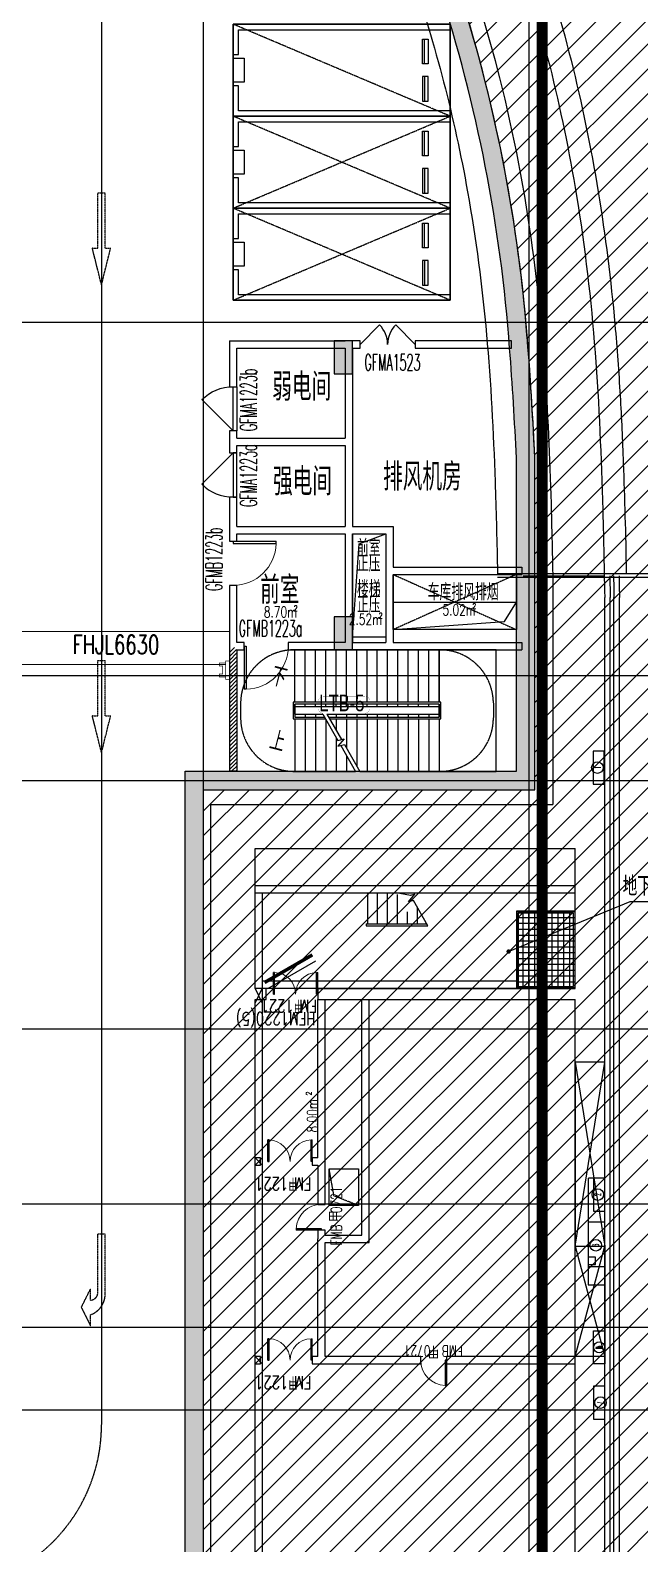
# Model space of a CAD drawing. Extents: x -12047294 to -5625356, y -1456591 to -622873.
# Drawn here: x -5728802 to -5712237, y -727359 to -686239 of the extents above; entities that cross this region are included whole.
import ezdxf
from ezdxf.enums import TextEntityAlignment as Align
from ezdxf.xclip import XClip

# ---------------------------------------------------------------- set-up
doc = ezdxf.new("R2010")
doc.units = 0
doc.header["$LTSCALE"] = 10
doc.header["$MEASUREMENT"] = 0
doc.header["$XCLIPFRAME"] = 2
for name, pattern in [('__DASH', [0.35, 0.25, -0.1]), ('_虚线L', [0.375, 0.25, -0.125]), ('CONTINOUS', [0]), ('DASH', [0.35, 0.25, -0.1]), ('DASHDOT', [1, 0.5, -0.25, 0, -0.25]), ('DASHED', [0.75, 0.5, -0.25]), ('DASHED2', [9.525, 6.35, -3.175]), ('DOTE', [2.42, 2, -0.2, 0.02, -0.2])]:
    doc.linetypes.add(name, pattern=pattern)
for name, color, linetype in [('A-15-PKNG-普通车位', 162, 'Continuous'), ('A-15-PKNG-机械车位', 136, 'Continuous'), ('A-COLUMN', 10, 'Continuous'), ('A-COLUMNH', 252, 'Continuous'), ('A-DECORATIVE_装饰板_', 191, 'Continuous'), ('A-DIMLEAD', 130, 'Continuous'), ('A-DIMSYMB', 3, 'Continuous'), ('A-DITCH_路边沟_', 154, 'Continuous'), ('A-DOORWIN', 151, 'Continuous'), ('A-FireH', 6, 'Continuous'), ('A-HOLE', 30, 'Continuous'), ('A-Hole-up', 40, 'DASH'), ('A-LINE_车行道边线_', 6, 'Continuous'), ('A-STAIR', 152, 'Continuous'), ('A-STAIRS', 150, 'Continuous'), ('A-STRUCTURE_结构线_', 40, 'CONTINOUS'), ('A-TEXTDOOR', 181, 'Continuous'), ('A-TextNum', 211, 'Continuous'), ('A-TextRoom', 7, 'Continuous'), ('A-TEXTROOM-AREA', 33, 'Continuous'), ('A-TEXTROOM-报建', 210, 'Continuous'), ('A-TK', 7, 'Continuous'), ('A-WALL', 2, 'Continuous'), ('A-WINDOW_建筑门窗_', 4, 'Continuous'), ('A-卷帘垂壁', 151, 'Continuous'), ('A-车行线', 144, 'DASH'), ('A用地红线', 10, 'Continuous'), ('CX-7消防模块箱', 51, 'Continuous'), ('CX-疏散标志指示牌', 120, 'DASH'), ('DOTE', 9, 'DOTE'), ('EQUIP-楼控', 3, 'Continuous'), ('EQUIP-箱柜', 3, 'Continuous'), ('f3-负三层隧道', 8, 'Continuous'), ('PS-排水', 140, 'Continuous'), ('PUB_HATCH', 252, 'Continuous'), ('S-1灭火器', 4, 'Continuous'), ('S-2消火栓', 6, 'Continuous'), ('S-3泡沫水喷雾', 1, 'Continuous'), ('SPACE', 7, 'Continuous'), ('STAIR', 5, 'Continuous'), ('V-提资建筑-人防无关', 211, 'Continuous'), ('V-通风基础及预留预埋2019-05-15', 6, 'Continuous'), ('WALL', 2, 'Continuous'), ('WALL-外', 1, 'Continuous'), ('WINDOW', 4, 'Continuous'), ('WINDOW_TEXT', 135, 'Continuous'), ('共享通道', 4, 'Continuous'), ('分缝1$0$看线2', 2, 'Continuous'), ('给排水提资20181024', 4, 'Continuous'), ('集水沟', 3, 'Continuous')]:
    doc.layers.add(name, color=color, linetype=linetype)
doc.styles.add('_TCH_DIM', font='tjromans.shx', dxfattribs={"width": 0.8, "bigfont": 'tjhztxt.shx'})
doc.styles.add('_TCH_SPACE', font='tjromans.shx', dxfattribs={"height": 5, "bigfont": 'tjhztxt.shx'})
doc.styles.add('_TCH_WINDOW', font='tjromans.shx', dxfattribs={"width": 0.7, "height": 3.5, "bigfont": 'tjhztxt.shx'})
doc.styles.add('SMEDI', font='simplex.shx', dxfattribs={"width": 0.75, "bigfont": 'tjhts.shx'})
doc.styles.add('房间功能', font='tjromand.shx', dxfattribs={"width": 0.75, "bigfont": 'tjhts.shx'})
doc.styles.add('注解汉字', font='tjromans.shx', dxfattribs={"width": 0.75, "bigfont": 'tjhztxt.shx'})

# ---------------------------------------------------------------- blocks, each defined once
blk = doc.blocks.new('dsadwq$56565')
at = {"layer": 'A-卷帘垂壁', "linetype": 'DASHED', "const_width": 30}
blk.add_lwpolyline([(-5466262, -703433), (-5466262, -702574), (-5459662, -702573), (-5459662, -703433)], dxfattribs=at)
at = {"layer": 'A-卷帘垂壁', "linetype": 'DASHED', "extrusion": (0, 3.91901e-08, 1), "const_width": 30}
for points in [[(-5466162, -703473), (-5459762, -703473)], [(-5466162, -703773), (-5459762, -703773)]]:
    blk.add_lwpolyline(points, dxfattribs=at)
at = {"layer": 'A-卷帘垂壁', "linetype": 'DASHED', "extrusion": (0, 3.91901e-08, 1), "const_width": 18}
for points in [[(-5459762, -703433), (-5459937, -703433), (-5459937, -703513), (-5459842, -703513), (-5459842, -703733), (-5459937, -703733), (-5459937, -703813), (-5459762, -703813)], [(-5459762, -703373), (-5459762, -703873), (-5459662, -703873), (-5459662, -703373)]]:
    blk.add_lwpolyline(points, close=True, dxfattribs=at)
at = {"layer": 'A-TEXTDOOR', "style": '_TCH_WINDOW', "width": 0.705882}
blk.add_text('FHJL6630', height=510, dxfattribs=at).set_placement((-5463927, -703184, 0))
blk = doc.blocks.new('二层机械车库')
at = {"layer": 'A-15-PKNG-机械车位'}
for p, q in [((0, -100), (0, -7600)), ((0, -100), (5900, -100)), ((0, -2600), (0, -100)), ((5900, -100), (0, -100)), ((5750, -250), (0, -250)), ((5750, -925), (5750, -250)), ((5900, -100), (5900, -2600)), ((5900, -7600), (5900, -100)), ((750, -510), (600, -510)), ((600, -510), (600, -1175)), ((700, -1175), (700, -510)), ((750, -1175), (750, -510)), ((600, -1175), (750, -1175)), ((5900, -1025), (5600, -1025)), ((5600, -1025), (5600, -1675)), ((5900, -925), (5750, -925)), ((5900, -1675), (5900, -1025)), ((600, -2190), (600, -1525)), ((600, -1525), (750, -1525)), ((700, -1525), (700, -2190)), ((750, -1525), (750, -2190)), ((5600, -1675), (5900, -1675)), ((5750, -2450), (5750, -1775)), ((5750, -1775), (5900, -1775)), ((0, -2450), (5750, -2450)), ((750, -2190), (600, -2190)), ((0, -2600), (5900, -2600)), ((0, -5100), (0, -2600)), ((5900, -2600), (0, -2600)), ((5750, -2750), (0, -2750)), ((5750, -3425), (5750, -2750)), ((5900, -2600), (5900, -5100)), ((750, -3010), (600, -3010)), ((600, -3010), (600, -3675)), ((700, -3675), (700, -3010)), ((750, -3675), (750, -3010)), ((600, -3675), (750, -3675)), ((5900, -3525), (5600, -3525)), ((5600, -3525), (5600, -4175)), ((5900, -3425), (5750, -3425)), ((5900, -4175), (5900, -3525)), ((600, -4690), (600, -4025)), ((600, -4025), (750, -4025)), ((700, -4025), (700, -4690)), ((750, -4025), (750, -4690)), ((5600, -4175), (5900, -4175)), ((5750, -4950), (5750, -4275)), ((5750, -4275), (5900, -4275)), ((750, -4690), (600, -4690)), ((0, -4950), (5750, -4950)), ((0, -5100), (5900, -5100)), ((0, -7600), (0, -5100)), ((5900, -5100), (0, -5100)), ((5750, -5250), (0, -5250)), ((5750, -5925), (5750, -5250)), ((5900, -5100), (5900, -7600)), ((750, -5510), (600, -5510)), ((600, -5510), (600, -6175)), ((700, -6175), (700, -5510)), ((750, -6175), (750, -5510)), ((5900, -6025), (5600, -6025)), ((5600, -6025), (5600, -6675)), ((5900, -5925), (5750, -5925)), ((5900, -6675), (5900, -6025)), ((600, -6175), (750, -6175)), ((600, -7190), (600, -6525)), ((600, -6525), (750, -6525)), ((700, -6525), (700, -7190)), ((750, -6525), (750, -7190)), ((5600, -6675), (5900, -6675)), ((5750, -7450), (5750, -6775)), ((5750, -6775), (5900, -6775)), ((750, -7190), (600, -7190)), ((0, -7450), (5750, -7450)), ((0, -7600), (5900, -7600)), ((5900, -7600), (0, -7600))]:
    blk.add_line(p, q, dxfattribs=at)
at = {"layer": 'A-15-PKNG-机械车位', "linetype": 'DASH'}
for p, q in [((0, -2600), (5900, -100)), ((0, -5100), (5900, -2600)), ((5900, -5100), (0, -2600)), ((0, -7600), (5900, -5100)), ((5900, -7600), (0, -5100))]:
    blk.add_line(p, q, dxfattribs=at)
blk = doc.blocks.new('dFASDWA$Wfdf3')
at = {"layer": 'A-15-PKNG-机械车位', "xscale": -1}
blk.add_blockref('二层机械车库', (2170311, 49400), dxfattribs=at)
blk = doc.blocks.new('fdfADQW$#fdF3R')
at = {"layer": 'A-COLUMNH'}
for points in [[(10209657, -2122009), (10210157, -2122509), (10210157, -2113485), (10209657, -2113496)], [(10200657, -2157709), (10201157, -2158209), (10201157, -2122509), (10200657, -2122009)], [(10200657, -2122009), (10201157, -2122509), (10210157, -2122509), (10209657, -2122009)]]:
    blk.add_hatch(color=256, dxfattribs=at).paths.add_polyline_path(points)
at = {"layer": 'PUB_HATCH'}
for points in [[(10209474, -2110519), (10209972, -2110481, 0.06042), (10208035, -2100577), (10207560, -2100734, -0.060415)], [(10209657, -2113496), (10210157, -2113485, 0.008201), (10209972, -2110481), (10209474, -2110519, -0.008174)]]:
    blk.add_hatch(color=256, dxfattribs=at).paths.add_polyline_path(points)
at = {"layer": 'A-COLUMN'}
for centre, radius, start, end in [((10168175, -2113518), 41408, 4.1538, 17.9832), ((10168175, -2113518), 41908, 4.1557, 17.9861), ((10118497, -2117611), 91253, 2.58439, 4.45768), ((10118497, -2117611), 91753, 2.57734, 4.45686)]:
    blk.add_arc(centre, radius, start, end, dxfattribs=at)
at = {"layer": 'WALL-外'}
for p, q in [((10209657, -2122009), (10209657, -2113496)), ((10210157, -2122509), (10210157, -2113485)), ((10200657, -2157709), (10200657, -2122009)), ((10200657, -2122009), (10209657, -2122009)), ((10201157, -2158209), (10201157, -2122509)), ((10201157, -2122509), (10210157, -2122509))]:
    blk.add_line(p, q, dxfattribs=at)
blk = doc.blocks.new('A$C1BB30D06')
at = {"layer": 'A-DIMSYMB', "color": 0, "elevation": 100}
for points in [[(-5610, -775, 0, 0, 0), (-775, -775, 0, 0, 0), (-775, -2525, 0, 0, 0), (-3620, -2525, 120, 0, 0), (-4070, -2525, 0, 0, 0)], [(-5610, -2525, 0, 0, 0), (-4800, -2525, 120, 0, 0), (-4350, -2525, 0, 0, 0)]]:
    blk.add_lwpolyline(points, format="xyseb", dxfattribs=at)
at = {"layer": 'A-STAIR', "color": 0}
for p, q in [((0, 0), (-1550, 0)), ((0, -3300), (0, 0)), ((-1550, 0), (-5470, 0)), ((-5470, -1425), (-5470, 0)), ((-5190, -1425), (-5190, 0)), ((-4910, -1425), (-4910, 0)), ((-4630, -1425), (-4630, 0)), ((-4350, -1425), (-4350, 0)), ((-4070, -1425), (-4070, 0)), ((-3790, -1425), (-3790, 0)), ((-3510, -1425), (-3510, 0)), ((-3230, -1425), (-3230, 0)), ((-2950, -1425), (-2950, 0)), ((-2670, -1425), (-2670, 0)), ((-2390, -1425), (-2390, 0)), ((-2110, -1425), (-2110, 0)), ((-1830, -1425), (-1830, 0)), ((-1550, -1425), (-1550, 0)), ((-1550, 0), (-1550, -1425)), ((-5520, -1425), (-5520, -1875)), ((-1500, -1425), (-5520, -1425)), ((-5470, -1550), (-5470, -1475)), ((-5470, -1475), (-5470, -1825)), ((-1550, -1475), (-5470, -1475)), ((-1550, -1550), (-5470, -1550)), ((-5470, -1750), (-5470, -1550)), ((-5190, -1550), (-5190, -1475)), ((-4910, -1550), (-4910, -1475)), ((-4630, -1550), (-4630, -1475)), ((-4350, -1550), (-4350, -1475)), ((-4070, -1550), (-4070, -1475)), ((-3790, -1550), (-3790, -1475)), ((-3510, -1550), (-3510, -1475)), ((-3230, -1550), (-3230, -1475)), ((-2950, -1550), (-2950, -1475)), ((-2670, -1550), (-2670, -1475)), ((-2390, -1550), (-2390, -1475)), ((-2110, -1550), (-2110, -1475)), ((-1830, -1550), (-1830, -1475)), ((-1550, -1550), (-1550, -1475)), ((-1550, -1825), (-1550, -1475)), ((-1550, -1475), (-1550, -1825)), ((-1500, -1875), (-1500, -1425)), ((-5520, -1875), (-4643, -1875)), ((-5470, -1750), (-4715, -1750)), ((-5470, -1750), (-5470, -1825)), ((-5470, -1825), (-4672, -1825)), ((-5470, -1875), (-5470, -3300)), ((-5190, -1750), (-5190, -1825)), ((-5190, -1875), (-5190, -3300)), ((-4910, -1750), (-4910, -1825)), ((-4910, -1875), (-4910, -3300)), ((-4715, -1750), (-4305, -2461)), ((-4630, -1898), (-4630, -3300)), ((-4600, -1750), (-1550, -1750)), ((-4600, -1750), (-4205, -2434)), ((-4556, -1825), (-1550, -1825)), ((-4528, -1875), (-1500, -1875)), ((-4350, -1750), (-4350, -1825)), ((-4350, -1875), (-4350, -2183)), ((-4070, -1750), (-4070, -1825)), ((-4070, -1875), (-4070, -2667)), ((-3790, -1750), (-3790, -1825)), ((-3790, -1875), (-3790, -3152)), ((-3510, -1750), (-3510, -1825)), ((-3510, -1875), (-3510, -3300)), ((-3230, -1750), (-3230, -1825)), ((-3230, -1875), (-3230, -3300)), ((-2950, -1750), (-2950, -1825)), ((-2950, -1875), (-2950, -3300)), ((-2670, -1750), (-2670, -1825)), ((-2670, -1875), (-2670, -3300)), ((-2390, -1750), (-2390, -1825)), ((-2390, -1875), (-2390, -3300)), ((-2110, -1750), (-2110, -1825)), ((-2110, -1875), (-2110, -3300)), ((-1830, -1750), (-1830, -1825)), ((-1830, -1875), (-1830, -3300)), ((-1550, -1750), (-1550, -1825)), ((-1550, -1875), (-1550, -3300)), ((-1550, -1875), (-1550, -3300)), ((-4350, -2383), (-4350, -3300)), ((-4305, -2461), (-4133, -2414)), ((-4133, -2414), (-4305, -2620)), ((-4305, -2620), (-4125, -2572)), ((-4225, -2599), (-3820, -3300)), ((-4125, -2572), (-3705, -3300)), ((-4070, -2867), (-4070, -3300)), ((-5470, -3300), (-3820, -3300)), ((-3705, -3300), (-1550, -3300)), ((-1550, -3300), (0, -3300))]:
    blk.add_line(p, q, dxfattribs=at)
at = {"layer": 'A-STAIRS', "color": 253, "linetype": '__DASH', "elevation": 2112}
for points in [[(-6945, -1450), (-6945, -1850)], [(-75, -1450), (-75, -1850)]]:
    blk.add_lwpolyline(points, dxfattribs=at)
at = {"layer": 'A-STAIRS', "color": 253, "linetype": '__DASH'}
for centre, start, end in [((-5495, -1450, 2112), 88.9389, 180), ((-1525, -1450, 2112), 0, 91.0611), ((-5495, -1850, 2112), 180, 271.0611), ((-1525, -1850, 2112), 268.9389, 0)]:
    blk.add_arc(centre, 1450, start, end, dxfattribs=at)
at = {"layer": 'A-TK', "color": 0, "style": '_TCH_DIM', "width": 0.8}
for s, p in [('下', (-6163, -944)), ('上', (-6195, -2686))]:
    blk.add_text(s, height=525, rotation=345.5304, dxfattribs=at).set_placement(p)
blk = doc.blocks.new('A$C08C4793D')
at = {"layer": 'A-车行线', "ltscale": 2}
for p, q in [((0, 2500), (250, 2500)), ((250, 2500), (250, 0)), ((583, 2500), (833, 2500)), ((583, 2500), (583, 0)), ((250, 0), (583, 0))]:
    blk.add_line(p, q, dxfattribs=at)
for points in [[(417, 4167), (0, 2500)], [(417, 4167), (833, 2500)]]:
    blk.add_lwpolyline(points, dxfattribs=at)
blk = doc.blocks.new('A$C55541BB0')
at = {"layer": 'A-车行线', "ltscale": 2}
for p, q in [((667, 4167), (667, 3667)), ((667, 3000), (667, 2500)), ((0, 2724), (0, 0)), ((333, 2667), (333, 0)), ((333, 0), (0, 0))]:
    blk.add_line(p, q, dxfattribs=at)
for points in [[(1083, 3333), (667, 4167)], [(1083, 3333), (667, 2500)]]:
    blk.add_lwpolyline(points, dxfattribs=at)
for centre, radius, start in [((1000, 2724), 1000, 109.47122), ((667, 2667), 333, 90)]:
    blk.add_arc(centre, radius, start, 180, dxfattribs=at)
blk = doc.blocks.new('dASDASEWQ%$555443')
at = {"layer": 'A-车行线', "ltscale": 5}
blk.add_line((2431022, 53000), (2431022, 11250), dxfattribs=at)
blk.add_arc((2426522, 11250, 48), 4500, 270, 360, dxfattribs=at)
at = {"layer": 'A-车行线', "extrusion": (0, 0, -1)}
for name, p, xscale, yscale, zscale, rotation in [('A$C08C4793D', (-2430772, 44718, 100), 0.6000060000660606, 0.6000060000660606, -0.6000060000660614, 180.0000000000263), ('A$C08C4793D', (-2430772, 32011, 100), 0.6000060000660606, 0.6000060000660606, -0.6000060000660614, 180.0000000000263), ('A$C55541BB0', (-2431122, 16435, 100), -0.6000051700102635, 0.6000051700102635, -0.6000051700102635, 180.0000000000272)]:
    blk.add_blockref(name, p, dxfattribs=dict(at, xscale=xscale, yscale=yscale, zscale=zscale, rotation=rotation))
blk = doc.blocks.new('水喷雾')
at = {"layer": 'CX-疏散标志指示牌'}
blk.add_lwpolyline([(-550, 450), (-550, 250), (-350, 250), (-350, 450), (-550, 450)], dxfattribs=at)
at = {"layer": 'S-3泡沫水喷雾'}
blk.add_lwpolyline([(-600, 0), (600, 0), (600, 450), (-600, 450)], close=True, dxfattribs=at)
blk.add_circle((-27, 241), 158, dxfattribs=at)
at = {"layer": 'S-3泡沫水喷雾', "style": 'SMEDI', "width": 1.071429}
blk.add_text('3', height=169, dxfattribs=at).set_placement((-69, 157), (15, 157), align=Align.FIT)
blk = doc.blocks.new('消火栓')
at = {"layer": 'S-2消火栓'}
blk.add_lwpolyline([(-450, 0), (450, 0), (450, 300), (-450, 300)], close=True, dxfattribs=at)
blk.add_circle((1, 186), 158, dxfattribs=at)
at = {"layer": 'S-2消火栓', "style": 'SMEDI', "width": 1.071429}
blk.add_text('2', height=169, dxfattribs=at).set_placement((-41, 102), (44, 102), align=Align.FIT)
blk = doc.blocks.new('广播箱柜')
at = {"layer": 'EQUIP-楼控'}
blk.add_lwpolyline([(0, 0), (900, 0), (900, -300), (0, -300)], close=True, dxfattribs=at)
blk.add_circle((450, -150), 150, dxfattribs=at)
at = {"layer": 'EQUIP-楼控', "style": 'SMEDI', "width": 0.435268}
blk.add_text('8b', height=171.4, rotation=359.9995, dxfattribs=at).set_placement((411, -225, -1259), (490, -225, -1259), align=Align.FIT)
blk = doc.blocks.new('CX消防模块箱')
at = {"layer": 'CX-7消防模块箱'}
blk.add_lwpolyline([(-450, -300), (450, -300), (450, 0), (-450, 0)], close=True, dxfattribs=at)
blk.add_circle((1, -114), 157, dxfattribs=at)
at = {"layer": 'CX-7消防模块箱', "style": 'SMEDI', "width": 0.994898}
blk.add_text('7', height=171, rotation=360, dxfattribs=at).set_placement((-38, -200), (41, -200), align=Align.FIT)
blk = doc.blocks.new('灭火器')
at = {"layer": 'S-1灭火器'}
blk.add_lwpolyline([(-450, 0), (450, 0), (450, 300), (-450, 300)], close=True, dxfattribs=at)
blk.add_circle((1, 186), 158, dxfattribs=at)
at = {"layer": 'S-1灭火器', "style": 'SMEDI', "width": 1.928571}
blk.add_text('1', height=180, dxfattribs=at).set_placement((-27, 96), (30, 96), align=Align.FIT)
blk = doc.blocks.new('$DorLib2D$00000190')
at = {"color": 0}
blk.add_line((-0.5, 0.187), (0.366, 0.687), dxfattribs=at)
at = {"color": 0, "const_width": 0.0625}
blk.add_lwpolyline([(-0.562, 0.296), (0.304, 0.796)], dxfattribs=at)
blk = doc.blocks.new('$DorLib2D$00000002')
for p, q in [((-0.5, 0), (-0.5, 0.4875)), ((-0.475, 0.4875), (-0.5, 0.4875)), ((-0.475, 0), (-0.475, 0.4875)), ((0.475, 0), (0.475, 0.4875)), ((0.475, 0.4875), (0.5, 0.4875)), ((0.5, 0), (0.5, 0.4875)), ((-0.5, 0), (-0.475, 0)), ((0.5, 0), (0.475, 0))]:
    blk.add_line(p, q)
at = {"lineweight": 13}
for centre, start, end in [((-0.4875, 0), 0, 88.53072), ((0.4875, 0), 91.46928, 180)]:
    blk.add_arc(centre, 0.4875, start, end, dxfattribs=at)
blk = doc.blocks.new('$DorLib2D$00000001')
for p, q in [((0.45, 0.975), (0.5, 0.975)), ((0.45, 0), (0.45, 0.975)), ((0.5, 0), (0.5, 0.975)), ((0.5, 0), (0.45, 0))]:
    blk.add_line(p, q)
at = {"lineweight": 13}
blk.add_arc((0.475, 0), 0.975, 91.4693, 180, dxfattribs=at)
blk = doc.blocks.new('FDFe23wdwd3234')
h = blk.add_hatch()
h.set_pattern_fill('NET', color=156, scale=50, angle=-90, style=0)
h.set_pattern_definition([(270, (346617.4, -1416940.4), (158.75, 5e-10), []), (360, (346617.4, -1416940.4), (-5e-10, 158.75), [])])
h.paths.add_polyline_path([(74299.267, 41100.441), (75899.28, 41100.441), (75899.28, 43200.428), (74299.811, 43200.843)])
at = {"layer": 'A-DECORATIVE_装饰板_', "color": 156}
blk.add_lwpolyline([(56949.277, -6400.141, 0.4142237), (76849.28, 13499.862), (76849.28, 51724.028)], format="xyb", dxfattribs=at)
blk.add_open_spline([(76838.278, 52314.871), (76839.845, 52234.796), (76841.402, 52153.54), (76845.062, 51958.777), (76847.159, 51844.148), (76849.256, 51726.705)], degree=3, knots=[22.3946530527, 22.3946530527, 22.3946530527, 22.3946530527, 22.6060470272, 22.6060470272, 22.893208287, 22.893208287, 22.893208287, 22.893208287], dxfattribs=at)
at = {"layer": 'A-DITCH_路边沟_', "color": 156}
for points in [[(77090.045, 52314.86), (77091.523, 52247.789), (77095.392, 52038.209), (77099.268, 51725.877)], [(77099.28, 13499.847), (77099.28, 51724.015)]]:
    blk.add_lwpolyline(points, dxfattribs=at)
at = {"layer": 'A-LINE_车行道边线_', "color": 156}
for points in [[(76940.008, 52314.871), (76941.553, 52244.751), (76945.409, 52035.894), (76949.28, 51724.015)], [(76949.28, 13499.847), (76949.28, 51724.015)]]:
    blk.add_lwpolyline(points, dxfattribs=at)
at = {"layer": 'A-STRUCTURE_结构线_', "color": 156}
for p, q in [((74487.825, 52314.871), (76688.25, 52314.871)), ((65999.339, 46100.637), (74497.555, 46100.637)), ((65999.339, 43800.441), (65999.339, 46100.637)), ((76699.28, 44900.637), (76699.28, 46024.619)), ((67199.339, 44900.637), (75899.28, 44900.637)), ((67199.339, 43800.441), (67199.339, 44900.637)), ((75899.28, 43800.441), (75899.28, 44900.637)), ((76699.28, 43800.441), (76699.28, 44900.637)), ((65999.339, 40400.441), (65999.339, 43800.441)), ((67199.339, 43900.441), (75899.28, 43900.441)), ((67199.339, 41100.441), (67199.339, 43800.441)), ((67199.339, 43700.441), (75899.28, 43700.441)), ((75899.28, 41100.441), (75899.28, 43800.441)), ((76699.28, 41000.441), (76699.28, 43800.441)), ((67199.339, 36400.441), (67199.339, 40800.441)), ((68899.339, 36500.441), (68899.339, 40800.441)), ((69099.339, 36400.441), (69099.339, 40800.441)), ((70099.177, 34400.12), (70099.177, 40800.441)), ((70299.177, 34200.12), (70299.177, 40800.441)), ((75899.28, 31000.441), (75899.28, 40800.441)), ((76699.28, 31000.441), (76699.28, 41000.441)), ((65999.339, 36400.441), (65999.339, 40400.441)), ((65999.339, 31000.441), (65999.339, 36400.441)), ((67349.072, 36500.441), (67199.339, 36500.441)), ((67199.339, 31000.441), (67199.339, 36400.441)), ((67199.339, 36300.441), (67349.072, 36300.441)), ((67349.072, 36300.441), (67349.072, 36500.441)), ((68899.339, 36500.441), (68749.072, 36500.441)), ((68749.072, 36500.441), (68749.072, 36300.441)), ((68749.072, 36300.441), (68899.339, 36300.441)), ((68899.339, 36300.441), (68899.339, 35235.12)), ((69099.339, 35235.12), (69099.339, 36400.441)), ((68899.339, 35235.12), (69099.339, 35235.12)), ((69099.339, 34535.12), (68899.339, 34535.12)), ((68899.339, 34535.12), (68899.339, 34300.12)), ((68899.339, 31100.441), (68899.339, 34300.12)), ((69099.339, 34400.12), (69099.339, 34535.12)), ((69099.339, 34400.12), (70099.177, 34400.12)), ((69099.339, 31100.441), (69099.339, 34200.12)), ((69099.339, 34200.12), (70299.177, 34200.12)), ((65999.339, 13899.851), (65999.339, 31000.441)), ((67349.072, 31100.441), (67199.339, 31100.441)), ((67199.339, 13899.851), (67199.339, 31000.441)), ((67199.339, 30900.441), (67349.072, 30900.441)), ((67349.072, 30900.441), (67349.072, 31100.441)), ((68899.339, 31100.441), (68749.072, 31100.441)), ((68749.072, 31100.441), (68749.072, 30900.441)), ((68749.072, 30900.441), (68899.339, 30900.441)), ((68899.339, 30900.441), (71699.309, 30900.441)), ((71699.309, 31100.441), (69099.339, 31100.441)), ((71699.309, 30900.441), (71699.309, 31100.441)), ((75899.28, 31100.441), (72399.309, 31100.441)), ((72399.309, 31100.441), (72399.309, 30900.441)), ((72399.309, 30900.441), (75899.28, 30900.441)), ((75899.28, 19700.441), (75899.28, 31000.441)), ((76699.28, 19700.441), (76699.28, 31000.441)), ((67199.339, 9199.851), (67199.339, 28099.851))]:
    blk.add_line(p, q, dxfattribs=at)
for points in [[(75287.031, 52364.883), (75287.031, 46100.637)], [(74497.555, 46100.637), (75287.031, 46100.637)]]:
    blk.add_lwpolyline(points, dxfattribs=at)
blk.add_lwpolyline([(56949.28, -6250.141, 0.4142237), (76699.28, 13499.859), (76699.28, 51724.028)], format="xyb", dxfattribs=at)
at = {"layer": 'A-STRUCTURE_结构线_', "color": 156, "linetype": 'DASH'}
blk.add_lwpolyline([(76249.28, 33049.871), (76699.28, 33049.871), (76699.28, 35949.871), (76249.28, 35949.871)], close=True, dxfattribs=at)
at = {"layer": 'A-STRUCTURE_结构线_', "color": 156}
blk.add_open_spline([(76672.827, 53049.323), (76682.114, 52638.054), (76690.698, 52204.646), (76699.28, 51724.028)], degree=3, dxfattribs=at)
at = {"layer": 'f3-负三层隧道', "color": 156, "linetype": 'DASHED2', "ltscale": 0.1}
for radius in [44215.244, 44715.244]:
    blk.add_arc((36534.036, 57963.085), radius, 0, 48.9163701, dxfattribs=at)
at = {"layer": 'PS-排水', "color": 156}
for points in [[(73051.792, 74432.532), (73246.777, 73922.764), (73442.055, 73412.232), (74021.731, 71876.18), (74399.991, 70846.212), (75137.118, 68658.68), (75488.646, 67497.81), (76081.432, 65137.993), (76325.38, 63947.559), (76719.94, 61549.433), (76869.255, 60343.386), (77035.549, 58492.835), (77081.405, 57849.374), (77154.181, 56598.947), (77181.948, 55991.724), (77223.021, 54898.252), (77238.098, 54412.635), (77264.542, 53438.679), (77275.911, 52945.436), (77286.975, 52387.527), (77287.198, 52376.217), (77287.422, 52364.883)], [(73051.793, 74432.535), (73246.777, 73922.767), (73442.056, 73412.235), (74021.732, 71876.183), (74399.992, 70846.215), (75137.119, 68658.683), (75488.647, 67497.813), (76081.433, 65137.996), (76325.381, 63947.562), (76719.941, 61549.436), (76869.256, 60343.389), (77035.551, 58492.838), (77081.406, 57849.377), (77154.182, 56598.95), (77181.949, 55991.727), (77223.023, 54898.255), (77238.1, 54412.638), (77264.543, 53438.682), (77275.913, 52945.439), (77286.976, 52387.53), (77287.2, 52376.22), (77287.423, 52364.886)]]:
    blk.add_open_spline(points, degree=3, knots=[0, 0, 0, 0, 1.634643668, 1.634643668, 4.903931003, 4.903931003, 8.499583121, 8.499583121, 12.095235239, 12.095235239, 15.690887358, 15.690887358, 17.608236324, 17.608236324, 19.420466597, 19.420466597, 20.874407454, 20.874407454, 22.328348312, 22.328348312, 22.358372245, 22.358372245, 22.358372245, 22.358372245], dxfattribs=at)
at = {"layer": 'STAIR', "color": 156}
for p, q in [((70249.28, 43700.441), (71031.267, 43700.441)), ((70249.28, 43700.441), (70249.28, 42860.441)), ((70519.28, 43700.441), (70519.28, 42860.441)), ((70789.28, 43700.441), (70789.28, 42860.441)), ((71419.361, 43628.243), (71031.267, 43700.441)), ((71059.28, 43651.922), (71059.28, 42860.441)), ((71368.82, 43454.982), (71541.713, 43661.027)), ((71541.713, 43661.027), (71419.361, 43628.243)), ((71329.28, 43184.268), (71329.28, 42860.441)), ((71499.22, 43489.922), (71368.82, 43454.982)), ((71897.292, 42800.441), (71499.22, 43489.922)), ((71599.28, 43316.614), (71599.28, 42860.441)), ((70219.28, 42860.441), (71862.651, 42860.441)), ((70219.28, 42860.441), (70219.28, 42800.441)), ((70219.28, 42800.441), (71897.292, 42800.441)), ((70249.28, 42800.441), (71897.292, 42800.441))]:
    blk.add_line(p, q, dxfattribs=at)
at = {"layer": 'V-提资建筑-人防无关', "color": 156, "linetype": 'DASH'}
for p, q in [((69343.08, 35464.839), (69210.953, 36200.12)), ((70010.953, 35200.12), (69343.08, 35464.839))]:
    blk.add_line(p, q, dxfattribs=at)
blk.add_lwpolyline([(69210.953, 35200.12), (69210.953, 36200.12), (70010.953, 36200.12), (70010.953, 35200.12)], close=True, dxfattribs=at)
at = {"layer": 'V-通风基础及预留预埋2019-05-15', "color": 156}
for p, q in [((75899.28, 34100.441), (76699.28, 39100.441)), ((75899.28, 39100.441), (76699.28, 34100.441)), ((75899.28, 31100.441), (76699.28, 34100.441)), ((75899.28, 34100.441), (76699.28, 31100.441))]:
    blk.add_line(p, q, dxfattribs=at)
for points in [[(75899.28, 39100.441), (75899.28, 34100.441), (76699.28, 34100.441), (76699.28, 39100.441)], [(75899.28, 31100.441), (75899.28, 34100.441), (76699.28, 34100.441), (76699.28, 31100.441)]]:
    blk.add_lwpolyline(points, close=True, dxfattribs=at)
at = {"layer": 'WALL', "color": 156}
for p, q in [((67499.072, 41100.441), (67199.339, 41100.441)), ((67199.339, 40800.441), (67499.072, 40800.441)), ((67499.072, 40800.441), (67499.072, 41100.441)), ((68899.339, 41100.441), (68899.072, 41100.441)), ((68899.072, 41100.441), (68899.072, 40800.441)), ((68899.072, 40800.441), (68899.339, 40800.441)), ((68899.339, 41100.441), (70099.177, 41100.441)), ((68899.339, 40800.441), (70099.177, 40800.441)), ((70099.177, 41100.441), (75899.28, 41100.441)), ((70099.177, 40800.441), (75899.28, 40800.441))]:
    blk.add_line(p, q, dxfattribs=at)
at = {"layer": '共享通道', "color": 156}
for points, knots in [([(72491.388, 74218.18), (72686.423, 73708.279), (72881.431, 73198.447), (73459.36, 71667.015), (73835.183, 70643.476), (74565.642, 68475.58), (74912.651, 67328.835), (75496.535, 65002.871), (75737.663, 63825.613), (76164.341, 61228.444), (76329.119, 59805.723), (76548.023, 56956.474), (76605.918, 55528.64), (76661.93, 53545.144), (76674.945, 52990.636), (76687.305, 52364.883)], [0, 0, 0, 0, 1.635070645, 1.635070645, 4.905211934, 4.905211934, 8.505641039, 8.505641039, 12.106070143, 12.106070143, 16.395222674, 16.395222674, 20.684375205, 20.684375205, 22.347901886, 22.347901886, 22.347901886, 22.347901886]), ([(72491.389, 74218.183), (72686.424, 73708.282), (72881.432, 73198.45), (73459.361, 71667.018), (73835.183, 70643.478), (74565.643, 68475.583), (74912.651, 67328.838), (75496.536, 65002.874), (75737.664, 63825.616), (76164.343, 61228.447), (76329.12, 59805.725), (76548.024, 56956.477), (76605.92, 55528.642), (76661.931, 53545.147), (76674.947, 52990.639), (76687.307, 52364.886)], [0, 0, 0, 0, 1.635070645, 1.635070645, 4.905211934, 4.905211934, 8.505641039, 8.505641039, 12.106070143, 12.106070143, 16.395222674, 16.395222674, 20.684375205, 20.684375205, 22.347901886, 22.347901886, 22.347901886, 22.347901886]), ([(71183.778, 73718.024), (71378.979, 73207.688), (71573.404, 72699.37), (72147.383, 71178.369), (72517.989, 70168.437), (73196.902, 68153.041), (73505.355, 67142.934), (74168.691, 64592.043), (74475.59, 63021.555), (74872.235, 60223.138), (74995.067, 59000.932), (75163.652, 56535.688), (75212.194, 55292.023), (75262.464, 53504.091), (75275.056, 52968.177), (75287.031, 52364.883)], [0, 0, 0, 0, 1.636467138, 1.636467138, 4.909401414, 4.909401414, 8.182335689, 8.182335689, 13.122663688, 13.122663688, 16.914206747, 16.914206747, 20.705749806, 20.705749806, 22.323194999, 22.323194999, 22.323194999, 22.323194999]), ([(71183.779, 73718.027), (71378.98, 73207.69), (71573.405, 72699.372), (72147.384, 71178.372), (72517.99, 70168.44), (73196.903, 68153.044), (73505.356, 67142.937), (74168.692, 64592.046), (74475.591, 63021.558), (74872.236, 60223.141), (74995.068, 59000.935), (75163.653, 56535.69), (75212.196, 55292.026), (75262.466, 53504.094), (75275.058, 52968.18), (75287.033, 52364.886)], [0, 0, 0, 0, 1.636467138, 1.636467138, 4.909401414, 4.909401414, 8.182335689, 8.182335689, 13.122663688, 13.122663688, 16.914206747, 16.914206747, 20.705749806, 20.705749806, 22.323194999, 22.323194999, 22.323194999, 22.323194999]), ([(69782.767, 73182.143), (69978.442, 72670.57), (70172.552, 72163.058), (70743.059, 70651.157), (71108.586, 69654.306), (71770.531, 67687.929), (72068.456, 66710.432), (72576.772, 64751.649), (72792.58, 63754.355), (73200.552, 61465.339), (73369.316, 60170.604), (73606.838, 57550.791), (73674.812, 56220.09), (73733.99, 54488.438), (73745.158, 54112.012), (73765.343, 53352.699), (73774.365, 52966.647), (73784.239, 52488.836), (73785.49, 52427.226), (73786.734, 52364.883)], [0, 0, 0, 0, 1.640459197, 1.640459197, 4.92137759, 4.92137759, 8.202295983, 8.202295983, 11.483214376, 11.483214376, 15.65184957, 15.65184957, 19.820484765, 19.820484765, 20.974102623, 20.974102623, 22.127720482, 22.127720482, 22.296397607, 22.296397607, 22.296397607, 22.296397607])]:
    blk.add_open_spline(points, degree=3, knots=knots, dxfattribs=at)
at = {"layer": '分缝1$0$看线2', "color": 156}
for p, q in [((96299.32, 52364.887), (73786.735, 52364.886)), ((96299.32, 52264.887), (73787.729, 52264.886))]:
    blk.add_line(p, q, dxfattribs=at)
at = {"layer": '给排水提资20181024', "color": 156, "ltscale": 0.5}
for p, q in [((67399.339, 9199.851), (67399.339, 43700.441)), ((74299.267, 41300.441), (67399.339, 41300.441)), ((67199.339, 40700.441), (67394.628, 41100.441)), ((67199.339, 41100.441), (67394.52, 40700.441)), ((74299.267, 41100.441), (67399.339, 41100.441)), ((67199.339, 36300.441), (67394.628, 36500.441)), ((67199.339, 36500.441), (67394.52, 36300.441)), ((67199.339, 30900.441), (67394.628, 31100.441)), ((67199.339, 31100.441), (67394.52, 30900.441))]:
    blk.add_line(p, q, dxfattribs=at)
at = {"layer": '集水沟', "color": 156}
blk.add_lwpolyline([(74299.267, 41100.441), (75899.28, 41100.441), (75899.28, 43200.428), (74299.811, 43200.843)], close=True, dxfattribs=at)
at = {"layer": '集水沟', "color": 156, "linetype": '_虚线L'}
blk.add_lwpolyline([(74349.28, 41150.441), (75849.28, 41150.441), (75849.28, 43150.441), (74349.798, 43150.83), (74349.28, 41149.838)], dxfattribs=at)
at = {"layer": 'A-STRUCTURE_结构线_', "color": 156, "rotation": 270}
blk.add_blockref('CX消防模块箱', (76699.298, 29850.113, 0.947), dxfattribs=at)
at = {"layer": 'A-WINDOW_建筑门窗_', "color": 156, "xscale": 1200, "yscale": 1200}
for p, zscale in [((68299.072, 40950.441), 300), ((68149.072, 36400.441), 200), ((68149.072, 31000.441), 200)]:
    blk.add_blockref('$DorLib2D$00000002', p, dxfattribs=dict(at, zscale=zscale))
at = {"layer": 'EQUIP-箱柜', "color": 156, "extrusion": (-0.003156, -1.29335e-07, 0.999995), "rotation": 90.00234786583346}
blk.add_blockref('广播箱柜', (76398.919, 30900.101, -241.135), dxfattribs=at)
at = {"layer": 'S-1灭火器', "color": 156, "rotation": 90.00000003799609}
blk.add_blockref('灭火器', (76686.396, 47100.803), dxfattribs=at)
at = {"layer": 'S-2消火栓', "color": 156, "rotation": 90}
blk.add_blockref('消火栓', (76699.28, 35499.871), dxfattribs=at)
at = {"layer": 'S-3泡沫水喷雾', "color": 156, "rotation": 90.00000003799646}
blk.add_blockref('水喷雾', (76699.28, 34149.871), dxfattribs=at)
at = {"layer": 'WINDOW', "color": 156, "xscale": 1500, "yscale": 1500, "zscale": -1500}
blk.add_blockref('$DorLib2D$00000190', (68299.072, 40819.191), dxfattribs=at)
at = {"layer": 'WINDOW', "color": 156, "xscale": -700, "yscale": 700}
for p, zscale, rotation in [((68999.339, 34885.12), -700, 90), ((72049.309, 31000.441), 700, 180)]:
    blk.add_blockref('$DorLib2D$00000001', p, dxfattribs=dict(at, zscale=zscale, rotation=rotation))
at = {"layer": 'SPACE', "color": 156, "style": '_TCH_SPACE', "width": 0.705882}
for s, height, p in [('2', 148.75, (68731.872, 38191.304)), ('8.00m', 297.5, (68906.872, 37191.304))]:
    blk.add_text(s, height=height, rotation=90, dxfattribs=at).set_placement(p)
at = {"layer": 'WINDOW_TEXT', "color": 156}
for s, height, rotation, style, width, p in [('1221', 350, 180, 'SMEDI', 0.75, (68250.947, 40795.546)), ('甲', 350, 180, 'SMEDI', 0.75, (68513.447, 40795.546)), ('FM', 350, 180, 'SMEDI', 0.75, (68880.947, 40795.546)), ('HFM1220(5)', 350, 180, 'SMEDI', 0.75, (68841.214, 40457.756)), ('1221', 350, 180, 'SMEDI', 0.75, (68100.947, 35962.941)), ('甲', 350, 180, 'SMEDI', 0.75, (68363.447, 35962.941)), ('FM', 350, 180, 'SMEDI', 0.75, (68730.947, 35962.941)), ('0721', 297.5, 90, '_TCH_WINDOW', 0.705882, (69554.234, 34997.992)), ('FMB', 297.5, 90, '_TCH_WINDOW', 0.705882, (69554.234, 34122.248)), ('0721', 297.5, 180, '_TCH_WINDOW', 0.705882, (71964.33, 31396.094)), ('FMB', 297.5, 180, '_TCH_WINDOW', 0.705882, (72840.075, 31396.094)), ('1221', 350, 180, 'SMEDI', 0.75, (68100.947, 30562.941)), ('甲', 350, 180, 'SMEDI', 0.75, (68363.447, 30562.941)), ('FM', 350, 180, 'SMEDI', 0.75, (68730.947, 30562.941))]:
    blk.add_text(s, height=height, rotation=rotation, dxfattribs=dict(at, style=style, width=width)).set_placement(p)
at = {"layer": 'WINDOW_TEXT', "color": 156, "style": '_TCH_WINDOW'}
for rotation, p in [(90, (69554.234, 34752.248)), (180, (72210.075, 31396.094))]:
    blk.add_text('甲', height=337.589, rotation=rotation, dxfattribs=at).set_placement(p)
blk = doc.blocks.new('$DorLib2D$00000114')
at = {"color": 0}
blk.add_line((0.5, 0), (-0.207, 0.707), dxfattribs=at)
blk.add_arc((0.5, 0), 1, 135, 180, dxfattribs=at)
blk = doc.blocks.new('$DorLib2D$00000116')
at = {"color": 0}
for p, q in [((-0.5, 0), (-0.146, 0.354)), ((0.5, 0), (0.146, 0.354))]:
    blk.add_line(p, q, dxfattribs=at)
for centre, start, end in [((-0.5, 0), 0, 45), ((0.5, 0), 135, 180)]:
    blk.add_arc(centre, 0.5, start, end, dxfattribs=at)
blk = doc.blocks.new('_FZH')
blk.add_lwpolyline([(-0.5, -0.5), (0.5, -0.5), (0.5, 0.5), (-0.5, 0.5)], close=True)
at = {"layer": 'PUB_HATCH'}
blk.add_solid([(-0.5, -0.5), (0.5, -0.5), (-0.5, 0.5), (0.5, 0.5)], dxfattribs=at)

msp = doc.modelspace()

# ---------------------------------------------------------------- hatches: boundary and pattern name
at = {"layer": 'A-FireH'}
h = msp.add_hatch(dxfattribs=at)
h.set_pattern_fill('普通砖', color=256, scale=30, style=0)
h.set_pattern_definition([(45, (-533914.12, 53.85), (-53.0330298, 53.0330298), [])])
h.paths.add_polyline_path([(-5723256.3, -703006.8), (-5723389.7, -703073.4), (-5723389.7, -706373), (-5723189.7, -706373), (-5723189.7, -703073.4)])
at = {"layer": 'A-TEXTROOM-报建'}
h = msp.add_hatch(dxfattribs=at)
h.set_pattern_fill('ANSI31', color=156, scale=300)
h.set_pattern_definition([(45, (6459.6, 7e-09), (-336.759605, 336.759605), [])])
edge = h.paths.add_edge_path(flags=16)
edge.add_arc((-5789890.1, -733372.9), 19800.3, 180.00002, 210.33182)
edge.add_line((-5806980, -743372.1), (-5798690.9, -743375))
edge.add_arc((-5798679.1, -768354), 24979, 71.82959, 90.02715, ccw=False)
edge.add_arc((-5798679.1, -768354), 24979, 46.40636, 71.82959, ccw=False)
edge.add_arc((-5761511.4, -729209.4), 29000, 226.55073, 235.72344)
edge.add_line((-5777843.9, -753173), (-5734626.5, -753172.4))
edge.add_line((-5734626.5, -753172.4), (-5734626.6, -742573))
edge.add_line((-5734626.6, -742573), (-5724090.3, -742573.2))
edge.add_line((-5724090.3, -742573.2), (-5724090.3, -706873))
edge.add_line((-5724090.3, -706873), (-5715090.4, -706873))
edge.add_line((-5715090.4, -706873), (-5715090.4, -697848.9))
edge.add_arc((-5806750.6, -701974.8), 91753, 2.577338, 4.963321)
edge.add_arc((-5757072.8, -697881.8), 41908, 5.26452, 17.9861)
edge.add_arc((-5817479.3, -718426.1), 105710, 18.467251, 21.437185)
edge.add_arc((-5747882, -689052.2), 30252, 17.82622, 40.55905)
edge.add_arc((-5746701.1, -686704.3), 27846.7, 38.4683, 72.82075)
edge.add_arc((-5793741.7, -821555.8), 170652.4, 71.1042, 72.756978)
edge.add_line((-5743156, -658573.2), (-5782091.3, -658573.2))
edge.add_line((-5782091.3, -658573.2), (-5782091.3, -664172.9))
edge.add_line((-5782091.3, -664172.9), (-5804290.4, -664172.9))
edge.add_line((-5804290.4, -664172.9), (-5804290.4, -680572.8))
edge.add_line((-5804290.4, -680572.8), (-5809690.4, -680572.8))
edge.add_line((-5809690.4, -680572.8), (-5809690.4, -733372.9))
h.paths.add_polyline_path([(-5821993.3, -644043.7), (-5678940.3, -644043.7), (-5678940.3, -767193.7), (-5821993.3, -767193.7)])

# ---------------------------------------------------------------- linework, layer by layer
at = {"layer": 'A-DIMLEAD'}
for p, q in [((-5715800.7, -711269.4), (-5712501.6, -709910.7)), ((-5712501.6, -709910.7), (-5709217.1, -709910.7))]:
    msp.add_line(p, q, dxfattribs=at)
at = {"layer": 'A-DIMLEAD', "const_width": 60}
msp.add_lwpolyline([(-5715828.5, -711280.8, 1), (-5715773, -711258, 1)], format="xyb", close=True, dxfattribs=at)
at = {"layer": 'A-DOORWIN'}
for points in [[(-5723289.7, -695923.4), (-5723189.7, -695923.4), (-5723189.7, -697123.4), (-5723289.7, -697123.4)], [(-5723289.7, -698923.4), (-5723189.7, -698923.4), (-5723189.7, -697723.4), (-5723289.7, -697723.4)]]:
    msp.add_lwpolyline(points, close=True, dxfattribs=at)
at = {"layer": 'A-HOLE'}
for points in [[(-5720039.7, -699923.4), (-5719139.7, -699923.4), (-5719139.7, -702723.4), (-5720039.7, -702723.4)], [(-5718939.7, -701773.4), (-5715590.4, -701773.4), (-5715590.4, -702523.4), (-5718939.7, -702523.4)]]:
    msp.add_lwpolyline(points, close=True, dxfattribs=at)
for points in [[(-5720039.7, -702723.4), (-5719860.2, -700188.5), (-5719139.7, -699923.4)], [(-5718939.7, -702523.4), (-5715910.8, -702300.5), (-5715590.4, -701773.4)]]:
    msp.add_lwpolyline(points, dxfattribs=at)
at = {"layer": 'A-Hole-up'}
msp.add_lwpolyline([(-5718939.7, -701023.4), (-5715590.4, -701023.4), (-5715590.4, -702523.4), (-5718939.7, -702523.4)], close=True, dxfattribs=at)
for points in [[(-5715590.4, -701023.4), (-5718939.7, -702523.4)], [(-5718939.7, -701023.4), (-5715590.4, -702523.4)]]:
    msp.add_lwpolyline(points, dxfattribs=at)
at = {"layer": 'A-TextNum', "const_width": 5, "elevation": -100}
msp.add_lwpolyline([(-5720837.7, -704333.1), (-5719711.1, -704333.1, -0.4142136), (-5719576.1, -704468.1), (-5719576.1, -704660.8, -0.4142136), (-5719711.1, -704795.8), (-5720837.7, -704795.8, -0.4142136), (-5720972.7, -704660.8), (-5720972.7, -704468.1, -0.4142136)], format="xyb", close=True, dxfattribs=at)
at = {"layer": 'A-TEXTROOM-报建', "color": 156}
msp.add_lwpolyline([(-5809690.4, -733372.9, 0.1331257), (-5806980, -743372.1), (-5798690.9, -743375, -0.0795691), (-5790889.5, -744620.6, -0.111387), (-5781455.1, -750263, 0.0400449), (-5777843.9, -753173), (-5734626.5, -753172.4), (-5734626.6, -742573), (-5724090.3, -742573.2), (-5724090.3, -706873), (-5715090.4, -706873), (-5715090.4, -697848.9, 0.0104112), (-5715341.6, -694036.5, 0.0555655), (-5717212.8, -684941.1, 0.0129595), (-5719082.4, -679791.1, 0.0995173), (-5724898.4, -669381.4, 0.1510236), (-5738476.2, -660100, 0.0072117), (-5743156, -658573.2), (-5782091.3, -658573.2), (-5782091.3, -664172.9), (-5804290.4, -664172.9), (-5804290.4, -680572.8), (-5809690.4, -680572.8)], format="xyb", close=True, dxfattribs=at)
at = {"layer": 'A-WALL'}
for p, q in [((-5723389.7, -694673.4), (-5723389.7, -695923.4)), ((-5723389.7, -694673.4), (-5720239.7, -694673.4)), ((-5723189.7, -695923.4), (-5723189.7, -694873.4)), ((-5723189.7, -694873.4), (-5720239.7, -694873.4)), ((-5719839.7, -694673.4), (-5720239.7, -694673.4)), ((-5720239.7, -694873.4), (-5720239.7, -697323.4)), ((-5720039.7, -694873.4), (-5720039.7, -697523.4)), ((-5720039.7, -694873.4), (-5719839.7, -694873.4)), ((-5719839.7, -694873.4), (-5719839.7, -694673.4)), ((-5715723.1, -694673.4), (-5718339.7, -694673.4)), ((-5718339.7, -694673.4), (-5718339.7, -694873.4)), ((-5718339.7, -694873.4), (-5715723.1, -694873.4)), ((-5715723.1, -694873.4), (-5715723.1, -694673.4)), ((-5723389.7, -695923.4), (-5723189.7, -695923.4)), ((-5723189.7, -697123.4), (-5723389.7, -697123.4)), ((-5723389.7, -697123.4), (-5723389.7, -697523.4)), ((-5723189.7, -697323.4), (-5723189.7, -697123.4)), ((-5723189.7, -697323.4), (-5720239.7, -697323.4)), ((-5723389.7, -697523.4), (-5723389.7, -697723.4)), ((-5723389.7, -697723.4), (-5723189.7, -697723.4)), ((-5723189.7, -697523.4), (-5720239.7, -697523.4)), ((-5723189.7, -697723.4), (-5723189.7, -697523.4)), ((-5720239.7, -697523.4), (-5720239.7, -699723.4)), ((-5720039.7, -697523.4), (-5720039.7, -699723.4)), ((-5723189.7, -698923.4), (-5723389.7, -698923.4)), ((-5723389.7, -698923.4), (-5723389.7, -699923.4)), ((-5723189.7, -699723.4), (-5723189.7, -698923.4)), ((-5723189.7, -699723.4), (-5720239.7, -699723.4)), ((-5720039.7, -699723.4), (-5718939.7, -699723.4)), ((-5718939.7, -699723.4), (-5718939.7, -700823.4)), ((-5723389.7, -699923.4), (-5723389.7, -700123.4)), ((-5723389.7, -700123.4), (-5723189.7, -700123.4)), ((-5723189.7, -699923.4), (-5720239.7, -699923.4)), ((-5723189.7, -700123.4), (-5723189.7, -699923.4)), ((-5720239.7, -699923.4), (-5720239.7, -702873.4)), ((-5720039.7, -699923.4), (-5720039.7, -702873.4)), ((-5720039.7, -699923.4), (-5719139.7, -699923.4)), ((-5719139.7, -699923.4), (-5719139.7, -701023.4)), ((-5719139.7, -701023.4), (-5719139.7, -702873.4)), ((-5718939.7, -700823.4), (-5715439.7, -700823.4)), ((-5718939.7, -701023.4), (-5718939.7, -702873.4)), ((-5718939.7, -701023.4), (-5715439.7, -701023.4)), ((-5715439.7, -700823.4), (-5715439.7, -701023.4)), ((-5723189.7, -701323.4), (-5723389.7, -701323.4)), ((-5723389.7, -701323.4), (-5723389.7, -703073.4)), ((-5723189.7, -702873.4), (-5723189.7, -701323.4)), ((-5723389.7, -703073.4), (-5723389.7, -706373)), ((-5722989.7, -702873.4), (-5723189.7, -702873.4)), ((-5723189.7, -703073.4), (-5723189.7, -706373)), ((-5723189.7, -703073.4), (-5722989.7, -703073.4)), ((-5722989.7, -703073.4), (-5722989.7, -702873.4)), ((-5720239.7, -702873.4), (-5721789.7, -702873.4)), ((-5721789.7, -702873.4), (-5721789.7, -703073.4)), ((-5721789.7, -703073.4), (-5720239.7, -703073.4)), ((-5720239.7, -703073.4), (-5719139.7, -703073.4)), ((-5720039.7, -702873.4), (-5719139.7, -702873.4)), ((-5719139.7, -703073.4), (-5715439.7, -703073.4)), ((-5718939.7, -702873.4), (-5715439.7, -702873.4)), ((-5715439.7, -702873.4), (-5715439.7, -703073.4)), ((-5723189.7, -706373), (-5723389.7, -706373))]:
    msp.add_line(p, q, dxfattribs=at)
at = {"layer": 'A用地红线', "color": 14, "linetype": 'DASHDOT', "ltscale": 3, "const_width": 300, "elevation": -100}
msp.add_lwpolyline([(-5809890.3, -666374.4, -0.4142685), (-5801889.6, -658373.6), (-5734890.4, -658373.6, -0.4142223), (-5714889.7, -678373.5), (-5714890.4, -745373.9, -0.3336182), (-5720657.7, -753056.7, -0.0708226), (-5722890.3, -753373.6), (-5789889.5, -753373.5, -0.4142223), (-5809890.3, -733373.7), (-5809890.3, -666373.6)], format="xyb", close=True, dxfattribs=at)
at = {"layer": 'DOTE'}
for p, q in [((-5724089.7, -756373.6), (-5724089.7, -655372.8)), ((-5715239.7, -756373.6), (-5715239.7, -655372.8)), ((-5732989.7, -706623.4), (-5711892.7, -706623.4)), ((-5732989.7, -718123.4), (-5711892.7, -718123.4)), ((-5812892.3, -723723.4), (-5711892.7, -723723.4))]:
    msp.add_line(p, q, dxfattribs=at)
at = {"layer": 'DOTE', "linetype": 'DOTE'}
for p, q in [((-5812892.3, -694173.4), (-5711892.7, -694173.4)), ((-5812892.3, -703773.4), (-5711892.7, -703773.4)), ((-5812892.3, -713373.4), (-5711892.7, -713373.4)), ((-5812892.3, -721473.4), (-5711892.7, -721473.4))]:
    msp.add_line(p, q, dxfattribs=at)

# ---------------------------------------------------------------- block references
ref = msp.add_blockref('FDFe23wdwd3234', (-5789889.7, -753373.4, -100))
XClip(ref).set_block_clipping_path([(-32103.6271261964, -13820.2654429288), (110949.3835978871, 109329.7345570714)])
for name, p in [('fdfADQW$#fdF3R', (-15925247.5, 1415636.1, -100)), ('dsadwq$56565', (-263727.2, 0)), ('A$C1BB30D06', (-5716139.7, -703073.4))]:
    msp.add_blockref(name, p)
at = {"layer": 'A-15-PKNG-普通车位'}
msp.add_blockref('dFASDWA$Wfdf3', (-7887700.3, -735373.4), dxfattribs=at)
at = {"layer": 'A-COLUMN', "xscale": 500.0000006975605, "yscale": 899.9999994226964, "zscale": 899.9999994226964}
for p in [(-5720289.7, -695123.4), (-5720289.7, -702623.4)]:
    msp.add_blockref('_FZH', p, dxfattribs=at)
at = {"layer": 'A-DOORWIN'}
ref = msp.add_blockref('$DorLib2D$00000116', (-5719089.7, -694773.4), dxfattribs=dict(at, xscale=1500, yscale=1500, zscale=1500, rotation=359.9999999444899))
ref.add_attrib('A', 'GFMA1523', (-5719719.5, -695484.1), dxfattribs={"layer": 'A-TEXTDOOR', "height": 446.25, "style": '_TCH_WINDOW', "width": 0.494118})
ref = msp.add_blockref('$DorLib2D$00000114', (-5723289.7, -696523.4), dxfattribs=dict(at, xscale=1200, yscale=-1200, zscale=1200, rotation=269.9999999999597))
ref.add_attrib('A', 'GFMA1223b', (-5722646.7, -697130.3), dxfattribs={"layer": 'A-TEXTDOOR', "height": 446.25, "rotation": 90, "style": '_TCH_WINDOW', "width": 0.494118})
ref = msp.add_blockref('$DorLib2D$00000114', (-5723289.7, -698323.4), dxfattribs=dict(at, xscale=-1200, yscale=-1200, zscale=-1200, rotation=269.9999999999778))
ref.add_attrib('A', 'GFMA1223a', (-5722646.7, -699188), dxfattribs={"layer": 'A-TEXTDOOR', "height": 446.25, "rotation": 90, "style": '_TCH_WINDOW', "width": 0.494118})
ref = msp.add_blockref('$DorLib2D$00000001', (-5723289.7, -700723.4), dxfattribs=dict(at, xscale=-1200, yscale=1200, zscale=-1200, rotation=269.9999999999661))
ref.add_attrib('A', 'GFMB1223b', (-5723586.4, -701474), dxfattribs={"layer": 'A-TEXTDOOR', "height": 446.25, "rotation": 90, "style": '_TCH_WINDOW', "width": 0.494118})
ref = msp.add_blockref('$DorLib2D$00000001', (-5722389.7, -702973.4), dxfattribs=dict(at, xscale=-1200, yscale=-1200, zscale=-1200, rotation=359.9999998672141))
ref.add_attrib('A', 'GFMB1223a', (-5723136, -702710.2), dxfattribs={"layer": 'A-TEXTDOOR', "height": 446.25, "rotation": 360, "style": '_TCH_WINDOW', "width": 0.494118})
at = {"layer": 'A-车行线'}
msp.add_blockref('dASDASEWQ%$555443', (-8157887.2, -735373.4), dxfattribs=at)

# ---------------------------------------------------------------- texts
at = {"layer": 'A-DIMLEAD', "style": '注解汉字', "width": 0.75}
for s, p in [('前室', (-5719922.5, -700526.1)), ('正压', (-5719922.5, -700949.4)), ('楼梯', (-5719922.5, -701646.6)), ('车库排风排烟', (-5717998.2, -701728.5)), ('正压', (-5719922.5, -702069.9))]:
    msp.add_text(s, height=450, dxfattribs=at).set_placement(p)
at = {"layer": 'A-TextNum', "style": '房间功能', "width": 0.75}
msp.add_text('LTB-5', height=450, dxfattribs=at).set_placement((-5720947.7, -704740.4, -100))
at = {"layer": 'A-TextRoom', "style": '注解汉字', "width": 0.75}
for s, p in [('弱电间', (-5722225.5, -696303.9)), ('强电间', (-5722204.1, -698876.9)), ('排风机房', (-5719212.8, -698747.4)), ('前室', (-5722553.5, -701823.7))]:
    msp.add_text(s, height=750, dxfattribs=at).set_placement(p)
at = {"layer": 'A-TEXTROOM-AREA', "style": '_TCH_SPACE', "width": 0.705882}
for s, height, p in [('8.70m', 297.5, (-5722450, -702193.5)), ('2', 148.8, (-5721642.3, -702018.5)), ('5.02m', 297.5, (-5717597.5, -702135.2)), ('2', 148.8, (-5716789.8, -701960.2)), ('2.52m', 297.5, (-5720140.9, -702391.4)), ('2', 148.8, (-5719333.2, -702216.4))]:
    msp.add_text(s, height=height, dxfattribs=at).set_placement(p)
at = {"layer": 'A-TK', "style": '_TCH_DIM', "width": 0.8}
msp.add_text('地下空间占据部分', height=525, dxfattribs=at).set_placement((-5712701.5, -709753.2))

doc.saveas('drawing.dxf')
